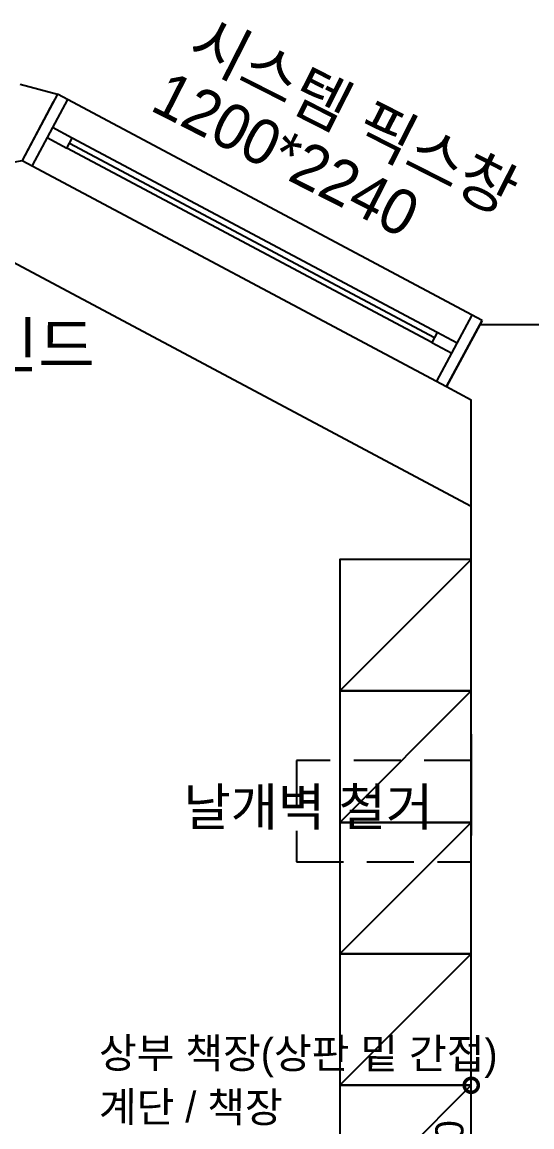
# Model space of a CAD drawing. Header units: inches. Extents: x -4181 to 116552, y 25636 to 44656.
# Drawn here: x 20763 to 22119, y 37990 to 40931 of the extents above; entities that cross this region are included whole.
import ezdxf
from ezdxf.enums import TextEntityAlignment as Align

# ---------------------------------------------------------------- set-up
doc = ezdxf.new("R2010")
doc.units = ezdxf.units.IN
doc.header["$LTSCALE"] = 50
doc.header["$MEASUREMENT"] = 0
doc.linetypes.add('DASHED', pattern=[0.75, 0.5, -0.25])
for name, color, linetype in [('0-ELC TEXT', 7, 'Continuous'), ('02-wal', 2, 'Continuous'), ('03-TEXT', 3, 'Continuous'), ('07-dim wal', 5, 'Continuous'), ('3TI-CE-LIGHT', 6, 'Continuous'), ('6fur', 6, 'Continuous'), ('C-WIN', 4, 'Continuous'), ('도면층2', 2, 'Continuous'), ('도면층4', 4, 'Continuous'), ('도면층5', 5, 'Continuous'), ('설비', 140, 'Continuous')]:
    doc.layers.add(name, color=color, linetype=linetype)
doc.styles.add('스타일1', font='HY울릉도M.TTF')
doc.styles.add('코레일둥고', font='Korail_Round_Gothic_Medium.ttf')
doc.dimstyles.new('30', dxfattribs={"dimscale": 30, "dimtxt": 2.5, "dimasz": 2.5, "dimexe": 1.25, "dimexo": 2, "dimtad": 1, "dimdec": 0, "dimtxsty": '스타일1', "dimblk": 'DOTSMALL', "dimcen": 2.5, "dimclrd": 1, "dimclre": 1, "dimclrt": 2, "dimadec": 0, "dimazin": 0, "dimtfac": 1, "dimtix": 1, "dimtmove": 0, "dimatfit": 3, "dimldrblk": 'DOTSMALL', "dimfxl": 1.25, "dimarcsym": 0})

# ---------------------------------------------------------------- blocks, each defined once
blk = doc.blocks.new('asfsd')
at = {"layer": '02-wal'}
for p, q in [((21425.6, 41057.4), (21524.8, 41031.2)), ((21513.7, 41010.4), (21430.7, 40854.7)), ((21393.6, 40847.5), (21430.7, 40854.7)), ((22648.1, 40417.4), (22560.1, 40252.3)), ((22648.1, 40417.4), (22825.6, 40417.4)), ((22560.1, 40252.3), (22625.6, 40217.4)), ((22625.6, 39327.4), (22625.6, 40217.4)), ((22625.6, 39327.4), (22625.6, 39057.4)), ((22625.6, 35287.4), (22625.6, 39057.4))]:
    blk.add_line(p, q, dxfattribs=at)
at = {"layer": '도면층2'}
for p, q in [((21524.8, 41031.2), (21430.7, 40854.7)), ((22654.2, 40428.8), (22560.1, 40252.3))]:
    blk.add_line(p, q, dxfattribs=at)
at = {"layer": '도면층4'}
for p, q in [((21524.8, 41031.2), (21430.7, 40854.7)), ((22654.2, 40428.8), (21524.8, 41031.2)), ((21551.3, 41017), (21457.2, 40840.6)), ((21557.2, 40900.6), (22527.8, 40382.9)), ((21430.7, 40854.7), (22560.1, 40252.3)), ((22533.6, 40266.5), (22627.8, 40442.9)), ((22560.1, 40252.3), (22654.2, 40428.8))]:
    blk.add_line(p, q, dxfattribs=at)
for points in [[(21511.3, 40942), (21497.2, 40915.6), (21550.1, 40887.3), (21564.2, 40913.8)], [(22534.8, 40396.2), (22520.7, 40369.7), (22573.6, 40341.5), (22587.8, 40367.9)]]:
    blk.add_lwpolyline(points, close=True, dxfattribs=at)
at = {"layer": '도면층5'}
for p, q in [((22534.8, 40396.2), (21564.2, 40913.8)), ((22520.7, 40369.7), (21550.1, 40887.3))]:
    blk.add_line(p, q, dxfattribs=at)
blk = doc.blocks.new('_DOTSMALL')
at = {"color": 0, "linetype": 'ByBlock', "const_width": 0.5}
blk.add_lwpolyline([(-0.0625, 0, 1), (0.0625, 0, 1)], format="xyb", close=True, dxfattribs=at)
blk = doc.blocks.new('*D1015')
at = {"layer": '07-dim wal', "color": 1, "lineweight": -2}
for p, q in [((21897.4, 38100.7), (21919.9, 38100.7)), ((21957.4, 37750.7), (21957.4, 38100.7)), ((21897.4, 37750.7), (21919.9, 37750.7))]:
    blk.add_line(p, q, dxfattribs=at)
at = {"layer": 'Defpoints', "color": 0}
for p in [(21957.4, 38100.7), (21957.4, 38100.7), (21957.4, 37750.7)]:
    blk.add_point(p, dxfattribs=at)
at = {"layer": '07-dim wal', "color": 1, "lineweight": -2, "xscale": 75, "yscale": 75, "zscale": 75}
for p, rotation in [((21957.4, 38100.7), 90), ((21957.4, 37750.7), 270)]:
    blk.add_blockref('_DOTSMALL', p, dxfattribs=dict(at, rotation=rotation))
at = {"layer": '07-dim wal', "color": 2, "insert": (21899.7, 37925.7), "char_height": 75, "attachment_point": 5, "rotation": 90, "style": '스타일1'}
blk.add_mtext('350', dxfattribs=at)

msp = doc.modelspace()

# ---------------------------------------------------------------- linework, layer by layer
at = {"layer": '03-TEXT', "color": 10, "linetype": 'DASHED', "ltscale": 5}
msp.add_lwpolyline([(21957.4, 38965.7), (21492.4, 38965.7), (21492.4, 38695.7), (21957.4, 38695.7)], close=True, dxfattribs=at)
at = {"layer": '3TI-CE-LIGHT'}
for p, q in [((21957.4, 39500.7), (21607.4, 39150.7)), ((21957.4, 39150.7), (21607.4, 38800.7)), ((21957.4, 38800.7), (21607.4, 38450.7)), ((21957.4, 38450.7), (21607.4, 38100.7)), ((21957.4, 38100.7), (21607.4, 37750.7))]:
    msp.add_line(p, q, dxfattribs=at)
for points in [[(21607.4, 39150.7), (21957.4, 39150.7), (21957.4, 39500.7), (21607.4, 39500.7)], [(21607.4, 38800.7), (21957.4, 38800.7), (21957.4, 39150.7), (21607.4, 39150.7)], [(21607.4, 38450.7), (21957.4, 38450.7), (21957.4, 38800.7), (21607.4, 38800.7)], [(21607.4, 38100.7), (21957.4, 38100.7), (21957.4, 38450.7), (21607.4, 38450.7)], [(21607.4, 37750.7), (21957.4, 37750.7), (21957.4, 38100.7), (21607.4, 38100.7)]]:
    msp.add_lwpolyline(points, close=True, dxfattribs=at)
at = {"layer": 'C-WIN'}
msp.add_line((20723, 40300.7), (21957.4, 39642.4), dxfattribs=at)

# ---------------------------------------------------------------- block references
at = {"layer": '6fur'}
msp.add_blockref('asfsd', (-668.2, -291.7), dxfattribs=at)

# ---------------------------------------------------------------- texts
at = {"layer": '0-ELC TEXT', "style": '코레일둥고'}
for s, height, rotation, p in [('시스템 픽스창', 120, 333.0569, (21196.8, 40843.2)), ('1200*2240', 120, 333.0569, (21099.1, 40698.3)), ('전동 블라인드', 120, 359.8473, (20008.9, 40013.2)), ('상부 책장(상판 밑 간접)', 80, 359.8473, (20966.8, 38147.3)), ('계단 / 책장', 80, 359.8473, (20966.8, 38003.4))]:
    msp.add_text(s, height=height, rotation=rotation, dxfattribs=at).set_placement(p)
at = {"layer": '설비', "color": 30, "style": '코레일둥고'}
msp.add_text('날개벽 철거', height=100, dxfattribs=at).set_placement((21192, 38892), align=Align.TOP_LEFT)

# ---------------------------------------------------------------- dimensions: what is measured, and where the dimension line sits
at = {"layer": '07-dim wal'}
dim = msp.add_linear_dim(base=(21957.4, 38100.7), p1=(21957.4, 37750.7), p2=(21957.4, 38100.7), angle=90, dimstyle='30', dxfattribs=at)
dim.commit()
dim.dimension.update_dxf_attribs({"geometry": '*D1015', "text_midpoint": (21899.7, 37925.7)})

doc.saveas('drawing.dxf')
